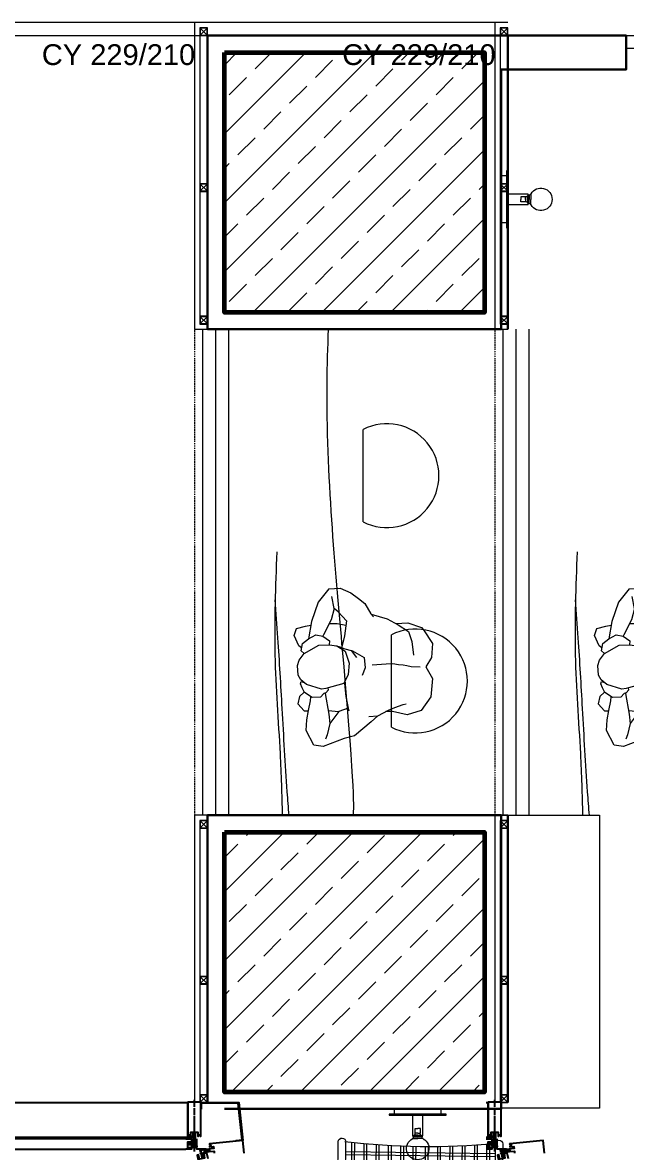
# Model space of a CAD drawing. Header units: millimetres. Extents: x 5429406 to 5440208, y -620941 to -619789.
# Drawn here: x 5429638 to 5429870.4, y -620309.6 to -619874.8 of the extents above; entities that cross this region are included whole.
import ezdxf

# ---------------------------------------------------------------- set-up
doc = ezdxf.new("R2010")
doc.units = ezdxf.units.MM
doc.header["$LTSCALE"] = 0.05
doc.linetypes.add('ACAD_ISO03W100', pattern=[30, 12, -18])
doc.linetypes.add('ACAD_ISO04W100', pattern=[30, 24, -3, 0, -3])
for name, color, linetype, lineweight in [('A-ALÇIPAN', 30, 'Continuous', 30), ('aksoy_bant', 1, 'Continuous', 5), ('ARK_METAL', 252, 'Continuous', 15), ('f_kolon tarama', 252, 'Continuous', 5), ('f_nitelikli cam', 4, 'Continuous', 9), ('KOLON', 165, 'Continuous', 60), ('TEFRIS', 251, 'Continuous', 9), ('tefriş', 45, 'Continuous', 18)]:
    doc.layers.add(name, color=color, linetype=linetype, lineweight=lineweight)
for name, color, linetype in [('aksoy_aks', 1, 'ACAD_ISO04W100'), ('aksoy_aksesuar', 31, 'Continuous'), ('aksoy_cam', 4, 'Continuous'), ('aksoy_profil', 40, 'Continuous'), ('aksoy_silikon', 1, 'Continuous'), ('N_Kes-Profil', 52, 'Continuous')]:
    doc.layers.add(name, color=color, linetype=linetype)
doc.layers.add('f_özel_üretim', color=7, linetype='Continuous', lineweight=9, true_color=0xd1c9a3)
doc.styles.get("Standard").update_dxf_attribs({"font": 'arial.ttf'})
pattern_1 = [(45, (5340930.356, -733761.15), (-13.2582521, 13.2582521), []), (45, (5340943.614, -733761.15), (-13.2582521, 13.2582521), [9.375, -4.6875])]

# ---------------------------------------------------------------- blocks, each defined once
blk = doc.blocks.new('A$C7E651983')
at = {"layer": 'aksoy_aksesuar'}
for p, q in [((-14.8, 4.3), (-14.8, 0.5)), ((-9.8, 4.6), (-14.5, 4.6)), ((-14.5, 0.2), (-1.9, 0.2)), ((-9.1, 4.1), (-9.4, 4.5)), ((-2.9, 4.1), (-9.1, 4.1)), ((-2.7, 11.3), (-2.7, 4.3)), ((-2.1, 11.5), (-2.5, 11.5)), ((-1.9, 10.9), (-1.9, 11.3)), ((9.3, 10.7), (-1.7, 10.7)), ((-1.7, 0), (-1.7, -4)), ((-0.2, -3.1), (-0.2, 0)), ((0, 0.2), (7.6, 0.2)), ((7.8, 0), (7.8, -3.1)), ((9.3, -4), (9.3, 0)), ((9.5, 11.3), (9.5, 10.9)), ((9.5, 0.2), (10.1, 0.2)), ((10.1, 11.5), (9.7, 11.5)), ((10.3, 0.4), (10.3, 11.3)), ((-1.4, -4.3), (-1.2, -4.3)), ((-1.2, -4.3), (0.3, -4.3)), ((0.6, -3.1), (-0.2, -3.1)), ((0.6, -4), (0.6, -3.1)), ((7.8, -3.1), (7, -3.1)), ((7, -3.1), (7, -4)), ((7.3, -4.3), (8.8, -4.3)), ((8.8, -4.3), (9, -4.3))]:
    blk.add_line(p, q, dxfattribs=at)
for centre, radius, start, end in [((-14.5, 4.3), 0.3, 90, 180), ((-14.5, 0.5), 0.3, 180, 270), ((-9.8, 4.1), 0.5, 45, 90), ((-2.9, 4.3), 0.2, 270, 0), ((-2.5, 11.3), 0.2, 90, 180), ((-2.1, 11.3), 0.2, 0, 90), ((-1.7, 10.9), 0.2, 180, 270), ((-1.9, 0), 0.2, 0, 90), ((0, 0), 0.2, 90, 180), ((7.6, 0), 0.2, 0, 90), ((9.3, 10.9), 0.2, 270, 0), ((9.5, 0), 0.2, 90, 180), ((9.7, 11.3), 0.2, 90, 180), ((10.1, 11.3), 0.2, 0, 90), ((10.1, 0.4), 0.2, 270, 0), ((-1.4, -4), 0.3, 180, 270), ((0.3, -4), 0.3, 270, 0), ((7.3, -4), 0.3, 180, 270), ((9, -4), 0.3, 270, 0)]:
    blk.add_arc(centre, radius, start, end, dxfattribs=at)
blk = doc.blocks.new('A$C1CF42471')
at = {"layer": 'aksoy_bant', "elevation": 0}
for points in [[(16.5, -9.3), (5, -12.9), (4.7, -11.9), (16.2, -8.4)], [(13.7, -17.5), (6.1, -19.8), (5.8, -18.9), (13.4, -16.6)]]:
    blk.add_lwpolyline(points, close=True, dxfattribs=at)
at = {"layer": 'aksoy_cam'}
blk.add_lwpolyline([(21.5, 6.6), (0, 0), (3.8, -12.2), (19.5, -7.3), (25.4, -26.4), (9.7, -31.3), (11.4, -37), (32.9, -30.4)], dxfattribs=at)
at = {"layer": 'N_Kes-Profil', "elevation": 0}
blk.add_lwpolyline([(15.8, -10.6), (4.4, -14.1), (4.1, -13.1), (16.5, -9.3), (18.8, -16.9), (6.4, -20.8), (6.1, -19.8), (17.6, -16.3)], close=True, dxfattribs=at)
at = {"layer": 'aksoy_cam', "extrusion": (0, 0, -1), "zscale": -0.9999999999999998, "rotation": 342.8183150884626}
blk.add_blockref('A$C7E651983', (0.1, -20.7), dxfattribs=at)
blk = doc.blocks.new('kutu')
for points in [[(10262.54, 16668.8), (10265.54, 16668.8), (10265.54, 16665.8), (10262.54, 16665.8)], [(10262.74, 16668.6), (10265.34, 16668.6), (10265.34, 16666), (10262.74, 16666)]]:
    blk.add_lwpolyline(points, close=True)
for points in [[(10262.74, 16668.6), (10265.34, 16666)], [(10262.74, 16666), (10265.34, 16668.6)]]:
    blk.add_lwpolyline(points)
blk = doc.blocks.new('insanplanoturan2')
for p, q in [((-4.35, 28), (-8.09, 30.21)), ((-3.59, 26.87), (-4.35, 28)), ((1.11, 27.39), (-1.54, 25.72)), ((3.27, 27.84), (1.11, 27.39)), ((7, 27.12), (3.27, 27.84)), ((8.63, 26), (7, 27.12)), ((15.05, 25.76), (17.91, 26.13)), ((17.91, 26.13), (20.4, 23.48)), ((-1.54, 25.72), (-5.35, 20.45)), ((10.14, 23.59), (8.63, 26)), ((10.17, 25.88), (9.26, 25.73)), ((9.26, 25.73), (9.56, 24.52)), ((11.39, 17.65), (10.14, 23.59)), ((11.6, 25.19), (10.17, 25.88)), ((13.37, 24.07), (11.6, 25.19)), ((13.24, 24.16), (15.05, 25.76)), ((14.98, 20.87), (13.37, 24.07)), ((20.07, 21.81), (16.27, 21.48)), ((23.66, 22.17), (20.07, 21.81)), ((20.4, 23.48), (20.2, 21.81)), ((27.76, 21.89), (23.66, 22.17)), ((33.11, 18.44), (27.76, 21.89)), ((-27.28, 18.74), (-27.93, 14.41)), ((-27.28, 18.74), (-27.28, 18.74)), ((-5.35, 20.45), (-5.85, 16.43)), ((10.99, 16.09), (11.39, 17.65)), ((12.97, 16.66), (14.48, 17.79)), ((14.48, 17.79), (14.98, 20.87)), ((16.27, 21.48), (14.74, 21.5)), ((14.98, 20.87), (14.98, 20.87)), ((33.27, 14.87), (33.11, 18.44)), ((-27.93, 14.41), (-26.55, 10.2)), ((-19.98, 15.91), (-24.48, 17.29)), ((-18.79, 14.34), (-19.98, 15.91)), ((-15.71, 10.73), (-18.79, 14.34)), ((-14.03, 17.26), (-14.37, 14.2)), ((-14.37, 14.2), (-14.05, 10.87)), ((-5.85, 16.43), (-5.83, 13.53)), ((-5.85, 14.49), (-5.54, 12.71)), ((-5.83, 13.53), (-4.08, 10.14)), ((8.41, 9.37), (10.99, 16.09)), ((11.39, 14.95), (10.64, 15.16)), ((11.39, 14.95), (12.59, 15.84)), ((12.59, 15.84), (12.97, 16.66)), ((12.94, 16.13), (20.72, 13.88)), ((19.31, 14.28), (19.29, 10.2)), ((19.29, 10.2), (24.16, 13.11)), ((20.72, 13.88), (24.16, 13.11)), ((24.16, 13.11), (28.65, 13.7)), ((28.65, 13.7), (30.45, 14.23)), ((29.4, 7.03), (33.27, 14.87)), ((-26.55, 10.2), (-24.71, 6.99)), ((-15.71, 10.73), (-9.91, 10.95)), ((-9.91, 10.95), (-5.08, 11.6)), ((-5.54, 12.71), (-4.92, 10.26)), ((-4.92, 10.26), (-4.51, 7.82)), ((-4.08, 10.14), (0.35, 8.04)), ((4.73, 8.08), (8.41, 9.37)), ((8.28, 9.05), (13.28, 8.1)), ((17.61, 6.77), (19.29, 10.2)), ((-24.71, 6.99), (-23.11, 4.46)), ((-23.11, 4.46), (-19.37, 1.75)), ((-4.51, 7.82), (-2.1, 5.49)), ((-4.51, 7.82), (-4.46, 7.27)), ((-4.46, 7.27), (-2.36, 2.53)), ((0.35, 8.04), (4.73, 8.08)), ((13.28, 8.1), (17.61, 6.77)), ((17.61, 6.77), (18.58, 6.35)), ((28.03, 3.22), (29.4, 7.03)), ((-19.37, 1.75), (-18.3, 0.57)), ((-19.26, 1.62), (-18.03, -4.75)), ((-2.36, 2.53), (1.56, 1.75)), ((1.56, 1.75), (4.62, 2.65)), ((22.01, -2.61), (28.03, 3.22)), ((0.13, -0.8), (-0.81, -6.09)), ((20, -1.56), (19.46, -4.88)), ((19.46, -4.88), (22.01, -2.61)), ((-18.03, -4.75), (-16.17, -9.13)), ((-16.62, -8.22), (-17.35, -12.82)), ((-0.81, -6.09), (-1.17, -8.58)), ((-1.17, -8.58), (-1.05, -10.85)), ((19.46, -4.88), (16.82, -8.79)), ((17.24, -10.34), (17.46, -7.85)), ((-17.35, -12.82), (-16.11, -18.21)), ((-16.17, -9.13), (-14.03, -13.42)), ((-1.05, -10.85), (-1.05, -12.66)), ((-1.05, -12.66), (-1.01, -14.11)), ((15.63, -11.06), (14.16, -14.24)), ((16.82, -8.79), (15.63, -11.06)), ((17.93, -16.07), (17.24, -10.34)), ((-14.03, -13.42), (-10.4, -15.06)), ((-10.4, -15.06), (-5.21, -16.27)), ((-1.01, -14.11), (-0.73, -15.8)), ((-0.73, -15.8), (-0.99, -19.23)), ((14.16, -14.24), (13.76, -15.31)), ((15.74, -21.26), (17.93, -16.07)), ((-16.11, -18.21), (-15.32, -19.11)), ((-15.32, -19.11), (-10.35, -22.99)), ((-5, -23.15), (-1.15, -21.36)), ((-1.15, -21.36), (3.07, -24.4)), ((10.13, -24.5), (15.74, -21.26)), ((-10.35, -22.99), (-5, -23.15)), ((3.07, -24.4), (10.13, -24.5))]:
    blk.add_line(p, q)
for points in [[(-8.09, 30.21), (-10.88, 29.66), (-12.15, 26.27), (-12.64, 24.24)], [(-1.54, 25.72), (-2.54, 26.97), (-5.37, 26.69), (-7.35, 24.57), (-9.19, 21.89), (-8.9, 19.21), (-7.35, 16.52), (-5.85, 16.43)], [(-27.28, 18.74), (-21.76, 22.31), (-14.13, 24.15), (-7.35, 24.57)], [(-19.98, 15.91), (-15.55, 16.66), (-9.47, 19.07), (-8.9, 19.21)]]:
    blk.add_lwpolyline(points)
blk = doc.blocks.new('xccxc')
at = {"rotation": 180}
blk.add_blockref('insanplanoturan2', (220488.91, -31825.14), dxfattribs=at)
blk = doc.blocks.new('*U31')
blk.add_lwpolyline([(149.66, -7.69), (19.66, -7.69), (19.66, -3.69), (149.66, -3.69)], close=True)
for points in [[(-50.34, -13.69), (-45.34, -13.69), (-45.34, -8.69), (-50.34, -8.69)], [(89.66, -13.69), (84.66, -13.69), (84.66, -8.69), (89.66, -8.69)]]:
    blk.add_lwpolyline(points)
blk = doc.blocks.new('saeffsfasfadsafsd')
at = {"layer": 'TEFRIS', "linetype": 'ByBlock'}
for p, q in [((5431984.33, -623484.37), (5431984.33, -623503.32)), ((5431985.42, -623484.48), (5431985.42, -623503.32)), ((5431989.05, -623484.78), (5431989.05, -623503.32)), ((5431990.14, -623484.87), (5431990.14, -623503.32)), ((5431993.78, -623485.11), (5431993.78, -623503.32)), ((5431994.87, -623485.18), (5431994.87, -623503.32)), ((5431998.51, -623485.36), (5431998.51, -623503.32)), ((5431999.6, -623485.41), (5431999.6, -623503.32)), ((5432003.23, -623485.54), (5432003.23, -623503.32)), ((5432004.32, -623485.56), (5432004.32, -623503.32)), ((5432007.96, -623485.63), (5432007.96, -623503.32)), ((5432009.05, -623485.64), (5432009.05, -623503.32)), ((5432012.68, -623485.64), (5432012.68, -623503.32)), ((5432013.77, -623485.64), (5432013.77, -623503.32)), ((5432017.41, -623485.58), (5432017.41, -623503.32)), ((5432018.5, -623485.55), (5432018.5, -623503.32)), ((5432022.14, -623485.44), (5432022.14, -623503.32)), ((5432023.23, -623485.39), (5432023.23, -623503.32)), ((5432026.86, -623485.21), (5432026.86, -623503.32)), ((5432027.95, -623485.15), (5432027.95, -623503.32)), ((5432031.59, -623484.91), (5432031.59, -623503.32)), ((5432032.68, -623484.83), (5432032.68, -623503.32)), ((5432036.32, -623484.53), (5432036.32, -623503.32)), ((5432037.41, -623484.44), (5432037.41, -623503.32)), ((5431982.15, -623488.05), (5432039.59, -623488.05)), ((5431982.15, -623489.14), (5432039.59, -623489.14)), ((5431982.15, -623492.77), (5432039.59, -623492.77)), ((5431982.15, -623493.86), (5432039.59, -623493.86)), ((5431982.15, -623497.5), (5432039.59, -623497.5)), ((5431982.15, -623498.59), (5432039.59, -623498.59)), ((5431982.15, -623502.22), (5432039.59, -623502.22)), ((5431982.15, -623503.32), (5432039.59, -623503.32)), ((5431982.15, -623521.09), (5432039.59, -623521.09)), ((5431984.33, -623521.09), (5431984.33, -623564.97)), ((5431985.42, -623521.09), (5431985.42, -623565.08)), ((5431989.05, -623521.09), (5431989.05, -623564.97)), ((5431990.14, -623521.09), (5431990.14, -623565.08)), ((5431993.78, -623521.09), (5431993.78, -623564.97)), ((5431994.87, -623521.09), (5431994.87, -623565.08)), ((5431998.51, -623521.09), (5431998.51, -623565.41)), ((5431999.6, -623521.09), (5431999.6, -623565.49)), ((5432003.23, -623521.09), (5432003.23, -623565.74)), ((5432004.32, -623521.09), (5432004.32, -623565.8)), ((5432007.96, -623521.09), (5432007.96, -623565.97)), ((5432009.05, -623521.09), (5432009.05, -623566.01)), ((5432012.68, -623521.09), (5432012.68, -623566.09)), ((5432013.78, -623521.09), (5432013.78, -623566.1)), ((5432017.41, -623521.09), (5432017.41, -623566.1)), ((5432018.5, -623521.09), (5432018.5, -623566.09)), ((5432022.14, -623521.09), (5432022.14, -623566.01)), ((5432023.23, -623521.09), (5432023.23, -623565.97)), ((5432026.86, -623521.09), (5432026.86, -623565.8)), ((5432027.95, -623521.09), (5432027.95, -623565.74)), ((5432031.59, -623521.09), (5432031.59, -623565.49)), ((5432032.68, -623521.09), (5432032.68, -623565.41)), ((5432036.32, -623521.09), (5432036.32, -623565.08)), ((5432037.41, -623521.09), (5432037.41, -623564.97)), ((5431982.15, -623522.18), (5432039.59, -623522.18)), ((5431982.15, -623525.82), (5432039.59, -623525.82)), ((5431982.15, -623526.91), (5432039.59, -623526.91)), ((5431982.15, -623530.54), (5432039.59, -623530.54)), ((5431982.15, -623531.63), (5432039.59, -623531.63)), ((5431982.15, -623535.27), (5432039.59, -623535.27)), ((5431982.15, -623536.36), (5432039.59, -623536.36)), ((5431982.15, -623540), (5432039.59, -623540)), ((5431982.15, -623541.09), (5432039.59, -623541.09)), ((5431982.15, -623544.72), (5432039.59, -623544.72)), ((5431982.15, -623545.81), (5432039.59, -623545.81)), ((5431982.15, -623549.45), (5432039.59, -623549.45)), ((5431982.15, -623550.54), (5432039.59, -623550.54)), ((5431982.15, -623554.17), (5432039.59, -623554.17)), ((5431982.15, -623555.27), (5432039.59, -623555.27)), ((5431982.15, -623558.9), (5432039.59, -623558.9)), ((5431982.15, -623559.99), (5432039.59, -623559.99)), ((5431982.15, -623563.63), (5432039.59, -623563.63))]:
    blk.add_line(p, q, dxfattribs=at)
for centre in [(5432011.19, -623201.49), (5432011.19, -623281.99)]:
    blk.add_arc(centre, 284.16, 264.1333, 275.8044, dxfattribs=at)
at = {"layer": 'tefriş'}
for p, q in [((5431979.24, -623484.16), (5431979.24, -623564.65)), ((5431982.15, -623484.16), (5431982.15, -623564.73)), ((5432039.59, -623564.73), (5432039.59, -623484.16)), ((5432042.5, -623564.65), (5432042.5, -623484.16)), ((5431980.69, -623566.11), (5431980.69, -623566.11)), ((5432041.04, -623566.11), (5432041.04, -623566.11))]:
    blk.add_line(p, q, dxfattribs=at)
for centre, start, end in [((5431980.69, -623484.16), 0, 180), ((5432041.04, -623484.16), 0, 180), ((5431980.69, -623564.65), 180, 0), ((5432041.04, -623564.65), 180, 0)]:
    blk.add_arc(centre, 1.45, start, end, dxfattribs=at)
blk = doc.blocks.new('ddafadsasdf')
at = {"layer": 'ARK_METAL'}
for p, q in [((5428492.97, -624507.51), (5428492.97, -624509.62)), ((5428493.61, -624507.89), (5428493.61, -624509.62)), ((5428494.33, -624509.62), (5428494.33, -624508.31)), ((5428492.97, -624511.74), (5428492.97, -624509.62)), ((5428493.61, -624511.36), (5428493.61, -624509.62)), ((5428494.33, -624509.62), (5428494.33, -624510.94))]:
    blk.add_line(p, q, dxfattribs=at)
for points in [[(5428495.1, -624509.62), (5428495.1, -624508.61), (5428496.85, -624508.61), (5428496.85, -624509.62)], [(5428495.1, -624509.62), (5428495.1, -624510.64), (5428496.85, -624510.64), (5428496.85, -624509.62)]]:
    blk.add_lwpolyline(points, dxfattribs=at)
for centre, radius, start, end in [((5428489.18, -624509.62), 4.33, 29.1775, 180), ((5428493.18, -624509.47), 1.64, 45.4176, 74.7941), ((5428489.18, -624509.62), 4.33, 180, 330.8225), ((5428493.18, -624509.78), 1.64, 285.2059, 314.5824)]:
    blk.add_arc(centre, radius, start, end, dxfattribs=at)
for points, knots in [([(5428492.97, -624507.56, 115.6), (5428493, -624507.61, 115.6), (5428493.08, -624507.71, 115.6), (5428493.25, -624507.83, 115.6), (5428493.43, -624507.93, 115.6), (5428493.56, -624508, 115.6), (5428493.61, -624508.03, 115.6)], [0.0089606, 0.0089606, 0.0089606, 0.0089606, 0.1003629, 0.1954557, 0.3128324, 0.4011128, 0.4011128, 0.4011128, 0.4011128]), ([(5428494.33, -624508.39), (5428494.38, -624508.44), (5428494.49, -624508.53), (5428494.7, -624508.67), (5428494.92, -624508.69), (5428495.06, -624508.69), (5428495.1, -624508.69)], [0.0416286, 0.0416286, 0.0416286, 0.0416286, 0.1364849, 0.2565283, 0.3956609, 0.4554102, 0.4554102, 0.4554102, 0.4554102]), ([(5428492.97, -624511.69, 115.6), (5428493, -624511.64, 115.6), (5428493.08, -624511.54, 115.6), (5428493.25, -624511.41, 115.6), (5428493.43, -624511.31, 115.6), (5428493.56, -624511.25, 115.6), (5428493.61, -624511.22, 115.6)], [0.0089606, 0.0089606, 0.0089606, 0.0089606, 0.1003629, 0.1954557, 0.3128324, 0.4011128, 0.4011128, 0.4011128, 0.4011128]), ([(5428494.33, -624510.86), (5428494.38, -624510.81), (5428494.49, -624510.72), (5428494.7, -624510.58), (5428494.92, -624510.56), (5428495.06, -624510.56), (5428495.1, -624510.56)], [0.0416286, 0.0416286, 0.0416286, 0.0416286, 0.1364849, 0.2565283, 0.3956609, 0.4554102, 0.4554102, 0.4554102, 0.4554102])]:
    blk.add_open_spline(points, degree=3, knots=knots, dxfattribs=at)
at = {"layer": 'tefriş', "color": 2, "linetype": 'Continuous'}
for p, q in [((5428502.41, -624500.62), (5428504.16, -624500.62)), ((5428504.41, -624500.87), (5428504.41, -624518.37)), ((5428494.01, -624507.62), (5428502.01, -624507.62)), ((5428494.01, -624511.62), (5428494.01, -624507.62)), ((5428494.01, -624507.62), (5428502.01, -624507.62)), ((5428502.01, -624511.62), (5428494.01, -624511.62)), ((5428502.41, -624518.62), (5428504.16, -624518.62))]:
    blk.add_line(p, q, dxfattribs=at)
blk.add_lwpolyline([(5428502.41, -624498.62), (5428502.41, -624520.62), (5428502.01, -624520.62), (5428502.01, -624498.62)], close=True, dxfattribs=at)
for centre, start, end in [((5428504.16, -624500.87), 0, 90), ((5428504.16, -624518.37), 270, 0)]:
    blk.add_arc(centre, 0.25, start, end, dxfattribs=at)

msp = doc.modelspace()

# ---------------------------------------------------------------- hatches: boundary and pattern name
at = {"layer": 'f_kolon tarama', "transparency": 33554541}
h = msp.add_hatch(dxfattribs=at)
h.set_pattern_fill('ANSI33', color=256, scale=75, style=0)
h.set_pattern_definition(pattern_1)
h.paths.add_polyline_path([(5429715.71, -619886.36), (5429815.71, -619886.36), (5429815.71, -619986.36), (5429715.71, -619986.36)])
h = msp.add_hatch(dxfattribs=at)
h.set_pattern_fill('ANSI33', color=256, scale=75, style=0)
h.set_pattern_definition(pattern_1)
h.paths.add_polyline_path([(5429715.71, -620186.36), (5429815.71, -620186.36), (5429815.71, -620286.36), (5429715.71, -620286.36)])

# ---------------------------------------------------------------- linework, layer by layer
at = {"color": 8, "transparency": 33554541, "elevation": -245.25}
for points in [[(5429700.83, -620290.41), (5429701.53, -620290.41), (5429701.53, -620303.31), (5429702.98, -620303.31), (5429702.98, -620303.91), (5429700.83, -620303.91)], [(5429816.4, -620290.41), (5429817.1, -620290.41), (5429817.1, -620303.31), (5429818.55, -620303.31), (5429818.55, -620303.91), (5429816.4, -620303.91)]]:
    msp.add_lwpolyline(points, dxfattribs=at)
at = {"layer": 'A-ALÇIPAN', "transparency": 33554541, "elevation": -245.25}
for points in [[(5429709.21, -619879.86), (5429870.31, -619879.86), (5429870.31, -619892.86), (5429822.21, -619892.86), (5429822.21, -619992.86), (5429709.21, -619992.86)], [(5429709.21, -619879.86), (5429709.21, -619992.86)], [(5429824.77, -619879.86), (5429824.77, -619992.86)], [(5429709.21, -620179.86), (5429822.21, -620179.86), (5429822.21, -620292.86), (5429715.77, -620292.86)], [(5429709.21, -620179.86), (5429709.21, -620290.41)], [(5429824.77, -620179.86), (5429824.77, -620290.41)]]:
    msp.add_lwpolyline(points, dxfattribs=at)
at = {"layer": 'aksoy_aks', "transparency": 33554541}
for p, q in [((5429704.08, -620289.31, -245.25), (5429704.08, -620309.29, -245.25)), ((5429819.65, -620289.31, -245.25), (5429819.65, -620309.29, -245.25))]:
    msp.add_line(p, q, dxfattribs=at)
at = {"layer": 'aksoy_bant', "transparency": 33554541, "elevation": -245.25}
for points in [[(5429701.78, -620305.79), (5429702.98, -620305.79), (5429702.98, -620305.69), (5429701.78, -620305.69)], [(5429817.35, -620305.79), (5429818.55, -620305.79), (5429818.55, -620305.69), (5429817.35, -620305.69)]]:
    msp.add_lwpolyline(points, close=True, dxfattribs=at)
at = {"layer": 'aksoy_cam', "transparency": 33554541}
for p, q in [((5429700.83, -620304.41, -245.25), (5429477.48, -620304.41, -245.25)), ((5429478.18, -620308.29, -245.25), (5429700.83, -620308.29, -245.25))]:
    msp.add_line(p, q, dxfattribs=at)
at = {"layer": 'aksoy_cam', "transparency": 33554541, "elevation": -245.25}
for points in [[(5429700.83, -620304.41), (5429703.08, -620304.41), (5429703.08, -620305.69), (5429701.43, -620305.69), (5429701.43, -620307.69), (5429703.08, -620307.69), (5429703.08, -620308.29), (5429700.83, -620308.29)], [(5429816.4, -620304.41), (5429818.65, -620304.41), (5429818.65, -620305.69), (5429817, -620305.69), (5429817, -620307.69), (5429818.65, -620307.69), (5429818.65, -620308.29), (5429816.4, -620308.29)]]:
    msp.add_lwpolyline(points, dxfattribs=at)
at = {"layer": 'aksoy_profil', "transparency": 33554541, "elevation": -245.25}
for points in [[(5429481.73, -620290.41), (5429701.53, -620290.41), (5429701.53, -620303.31), (5429702.98, -620303.31), (5429702.98, -620303.91), (5429585.14, -620303.91), (5429481.68, -620303.91), (5429481.68, -620303.91), (5429481.73, -620290.41)], [(5429708.73, -620308.29), (5429705.08, -620308.29), (5429705.08, -620304.41)], [(5429824.29, -620308.29), (5429820.65, -620308.29), (5429820.65, -620304.41)]]:
    msp.add_lwpolyline(points, dxfattribs=at)
at = {"layer": 'aksoy_profil', "color": 8, "transparency": 33554541, "elevation": -245.25}
msp.add_lwpolyline([(5429706.78, -620292.91), (5429706.58, -620292.91), (5429706.58, -620290.41), (5429721.21, -620290.41), (5429722.73, -620304.96), (5429720.23, -620305.22), (5429720.21, -620305.02), (5429722.5, -620304.78), (5429721.03, -620290.61), (5429706.78, -620290.61), (5429706.78, -620292.91)], dxfattribs=at)
at = {"layer": 'aksoy_silikon', "transparency": 33554541}
for p, q in [((5429703.56, -620306.81, -245.25), (5429704.6, -620306.81, -245.25)), ((5429819.13, -620306.81, -245.25), (5429820.17, -620306.81, -245.25))]:
    msp.add_line(p, q, dxfattribs=at)
for centre in [(5429704.08, -620307.25, -245.25), (5429819.65, -620307.25, -245.25)]:
    msp.add_ellipse(centre, major_axis=(-1.04, 0), ratio=0.420522, dxfattribs=at)
at = {"layer": 'f_nitelikli cam', "transparency": 33554541, "elevation": -245.25}
for points in [[(5429704.21, -619874.85), (5429470.71, -619874.85), (5429470.71, -619879.85), (5429704.21, -619879.85)], [(5429819.77, -619874.85), (5429586.27, -619874.85), (5429586.27, -619879.85), (5429819.77, -619879.85)], [(5429707.21, -619992.86), (5429707.21, -620179.86)], [(5429712.21, -619992.86), (5429712.21, -620179.86)], [(5429822.77, -619992.86), (5429822.77, -620179.86)], [(5429827.77, -619992.86), (5429827.77, -620179.86)]]:
    msp.add_lwpolyline(points, dxfattribs=at)
at = {"layer": 'f_özel_üretim', "transparency": 33554541, "elevation": -245.25}
for points in [[(5429709.21, -619874.85), (5429704.21, -619874.85), (5429704.21, -619992.86), (5429709.21, -619992.86)], [(5429709.21, -619876.85), (5429706.21, -619876.85), (5429706.21, -619990.86), (5429709.21, -619990.86)], [(5429824.77, -619874.85), (5429819.77, -619874.85), (5429819.77, -619992.86), (5429824.77, -619992.86)], [(5429824.77, -619876.85), (5429821.77, -619876.85), (5429821.77, -619990.86), (5429824.77, -619990.86)], [(5429709.21, -620179.86), (5429704.21, -620179.86), (5429704.21, -620290.41)], [(5429709.21, -620181.86), (5429706.21, -620181.86), (5429706.21, -620290.41)], [(5429824.77, -620179.86), (5429819.77, -620179.86), (5429819.77, -620290.41)], [(5429824.77, -620181.86), (5429821.77, -620181.86), (5429821.77, -620290.41)]]:
    msp.add_lwpolyline(points, dxfattribs=at)
at = {"layer": 'f_özel_üretim', "linetype": 'ACAD_ISO03W100', "ltscale": 0.2, "transparency": 33554541, "elevation": -245.25}
for points in [[(5429704.21, -619992.86), (5429704.21, -620179.86)], [(5429712.21, -619992.86), (5429712.21, -620179.86)], [(5429819.77, -619992.86), (5429819.77, -620179.86)], [(5429827.77, -619992.86), (5429827.77, -620179.86)]]:
    msp.add_lwpolyline(points, dxfattribs=at)
at = {"layer": 'KOLON', "transparency": 33554541, "elevation": -245.25}
for points in [[(5429715.71, -619886.36), (5429815.71, -619886.36), (5429815.71, -619986.36), (5429715.71, -619986.36)], [(5429715.71, -620186.36), (5429815.71, -620186.36), (5429815.71, -620286.36), (5429715.71, -620286.36)]]:
    msp.add_lwpolyline(points, close=True, dxfattribs=at)
at = {"layer": 'N_Kes-Profil', "transparency": 33554541, "elevation": -245.25}
for points in [[(5429703.64, -620304.81, -0.267949), (5429703.62, -620304.84), (5429703.54, -620304.89, 0.267949), (5429703.53, -620304.91), (5429703.53, -620305.28, 0.414214), (5429703.56, -620305.31), (5429703.68, -620305.31, 0.198912), (5429703.7, -620305.31), (5429703.75, -620305.25, 0.249568), (5429703.76, -620305.22, 0.414214), (5429703.73, -620305.19), (5429703.68, -620305.19, -0.414214), (5429703.65, -620305.16), (5429703.65, -620305.06), (5429703.87, -620304.93, 0.267949), (5429703.89, -620304.9), (5429703.89, -620304.81), (5429703.86, -620304.78), (5429703.89, -620304.75), (5429703.89, -620304.65), (5429703.86, -620304.62), (5429703.89, -620304.59), (5429703.89, -620304.49), (5429703.86, -620304.46), (5429703.89, -620304.43), (5429703.89, -620304.33), (5429703.86, -620304.3), (5429703.89, -620304.27), (5429703.89, -620304.18), (5429703.86, -620304.15), (5429703.89, -620304.12), (5429703.89, -620304.02), (5429703.86, -620303.99), (5429703.89, -620303.96), (5429703.89, -620303.86), (5429703.86, -620303.83), (5429703.89, -620303.8), (5429703.89, -620303.71, -1.018263), (5429704.27, -620303.72), (5429704.3, -620303.75), (5429704.27, -620303.78), (5429704.27, -620303.88), (5429704.3, -620303.91), (5429704.27, -620303.94), (5429704.27, -620304.04), (5429704.3, -620304.07), (5429704.27, -620304.1), (5429704.27, -620304.2), (5429704.3, -620304.23), (5429704.27, -620304.26), (5429704.27, -620304.35), (5429704.3, -620304.38), (5429704.27, -620304.41), (5429704.27, -620304.51), (5429704.3, -620304.54), (5429704.27, -620304.57), (5429704.27, -620304.67), (5429704.3, -620304.7), (5429704.27, -620304.73), (5429704.27, -620304.83), (5429704.3, -620304.86), (5429704.27, -620304.89), (5429704.27, -620304.92), (5429704.51, -620305.06), (5429704.51, -620305.16, -0.414214), (5429704.48, -620305.19), (5429704.43, -620305.19, 0.414214), (5429704.4, -620305.22, 0.26896), (5429704.41, -620305.25), (5429704.46, -620305.31, 0.198912), (5429704.48, -620305.31), (5429704.6, -620305.31, 0.414214), (5429704.63, -620305.28), (5429704.63, -620304.91, 0.267949), (5429704.61, -620304.89), (5429704.53, -620304.84, -0.267949), (5429704.52, -620304.81), (5429704.52, -620303.69, -0.414214), (5429704.54, -620303.67), (5429704.56, -620303.67, 0.414214), (5429704.58, -620303.65), (5429704.58, -620301.84, -0.414214), (5429704.61, -620301.81), (5429705.4, -620301.81, -0.414214), (5429705.43, -620301.84), (5429705.43, -620303.28, 0.414214), (5429705.46, -620303.31), (5429705.65, -620303.31, 0.198912), (5429705.67, -620303.31), (5429705.72, -620303.25, 0.198912), (5429705.73, -620303.23, 0.501408), (5429705.7, -620303.19), (5429705.61, -620303.19, -0.414214), (5429705.58, -620303.16), (5429705.58, -620302.84, -0.414214), (5429705.61, -620302.81), (5429706.4, -620302.81, -0.414214), (5429706.43, -620302.84), (5429706.43, -620303.16, -0.414214), (5429706.4, -620303.19), (5429706.31, -620303.19, 0.414214), (5429706.28, -620303.22, 0.26896), (5429706.29, -620303.25), (5429706.34, -620303.31, 0.198912), (5429706.36, -620303.31), (5429706.55, -620303.31, 0.414214), (5429706.58, -620303.28), (5429706.58, -620290.41, 0.414214), (5429706.48, -620290.31), (5429701.68, -620290.31, 0.414214), (5429701.58, -620290.41), (5429701.58, -620303.28, 0.407095), (5429701.61, -620303.31), (5429701.8, -620303.31, 0.198912), (5429701.82, -620303.31), (5429701.87, -620303.25, 0.198912), (5429701.88, -620303.23, 0.501408), (5429701.85, -620303.19), (5429701.76, -620303.19, -0.414214), (5429701.73, -620303.16), (5429701.73, -620302.84, -0.414214), (5429701.76, -620302.81), (5429702.55, -620302.81, -0.414214), (5429702.58, -620302.84), (5429702.58, -620303.16, -0.414214), (5429702.55, -620303.19), (5429702.46, -620303.19, 0.414214), (5429702.43, -620303.22, 0.26896), (5429702.44, -620303.25), (5429702.49, -620303.31, 0.198912), (5429702.51, -620303.31), (5429702.7, -620303.31, 0.414214), (5429702.73, -620303.28), (5429702.73, -620301.84, -0.414214), (5429702.76, -620301.81), (5429703.55, -620301.81, -0.414214), (5429703.58, -620301.84), (5429703.58, -620303.65, 0.702574), (5429703.61, -620303.67, -0.557595), (5429703.64, -620303.69)], [(5429819.21, -620304.81, -0.267949), (5429819.19, -620304.84), (5429819.11, -620304.89, 0.267949), (5429819.1, -620304.91), (5429819.1, -620305.28, 0.414214), (5429819.13, -620305.31), (5429819.24, -620305.31, 0.198912), (5429819.26, -620305.31), (5429819.32, -620305.25, 0.249568), (5429819.33, -620305.22, 0.414214), (5429819.3, -620305.19), (5429819.25, -620305.19, -0.414214), (5429819.22, -620305.16), (5429819.22, -620305.06), (5429819.44, -620304.93, 0.267949), (5429819.46, -620304.9), (5429819.46, -620304.81), (5429819.43, -620304.78), (5429819.46, -620304.75), (5429819.46, -620304.65), (5429819.43, -620304.62), (5429819.46, -620304.59), (5429819.46, -620304.49), (5429819.43, -620304.46), (5429819.46, -620304.43), (5429819.46, -620304.33), (5429819.43, -620304.3), (5429819.46, -620304.27), (5429819.46, -620304.18), (5429819.43, -620304.15), (5429819.46, -620304.12), (5429819.46, -620304.02), (5429819.43, -620303.99), (5429819.46, -620303.96), (5429819.46, -620303.86), (5429819.43, -620303.83), (5429819.46, -620303.8), (5429819.46, -620303.71, -1.018263), (5429819.84, -620303.72), (5429819.87, -620303.75), (5429819.84, -620303.78), (5429819.84, -620303.88), (5429819.87, -620303.91), (5429819.84, -620303.94), (5429819.84, -620304.04), (5429819.87, -620304.07), (5429819.84, -620304.1), (5429819.84, -620304.2), (5429819.87, -620304.23), (5429819.84, -620304.26), (5429819.84, -620304.35), (5429819.87, -620304.38), (5429819.84, -620304.41), (5429819.84, -620304.51), (5429819.87, -620304.54), (5429819.84, -620304.57), (5429819.84, -620304.67), (5429819.87, -620304.7), (5429819.84, -620304.73), (5429819.84, -620304.83), (5429819.87, -620304.86), (5429819.84, -620304.89), (5429819.84, -620304.92), (5429820.08, -620305.06), (5429820.08, -620305.16, -0.414214), (5429820.05, -620305.19), (5429820, -620305.19, 0.414214), (5429819.97, -620305.22, 0.26896), (5429819.97, -620305.25), (5429820.03, -620305.31, 0.198912), (5429820.05, -620305.31), (5429820.17, -620305.31, 0.414214), (5429820.2, -620305.28), (5429820.2, -620304.91, 0.267949), (5429820.18, -620304.89), (5429820.1, -620304.84, -0.267949), (5429820.09, -620304.81), (5429820.09, -620303.69, -0.414214), (5429820.11, -620303.67), (5429820.13, -620303.67, 0.414214), (5429820.15, -620303.65), (5429820.15, -620301.84, -0.414214), (5429820.18, -620301.81), (5429820.97, -620301.81, -0.414214), (5429821, -620301.84), (5429821, -620303.28, 0.414214), (5429821.03, -620303.31), (5429821.21, -620303.31, 0.198912), (5429821.23, -620303.31), (5429821.29, -620303.25, 0.198912), (5429821.3, -620303.23, 0.501408), (5429821.27, -620303.19), (5429821.18, -620303.19, -0.414214), (5429821.15, -620303.16), (5429821.15, -620302.84, -0.414214), (5429821.18, -620302.81), (5429821.97, -620302.81, -0.414214), (5429822, -620302.84), (5429822, -620303.16, -0.414214), (5429821.97, -620303.19), (5429821.88, -620303.19, 0.414214), (5429821.85, -620303.22, 0.26896), (5429821.85, -620303.25), (5429821.91, -620303.31, 0.198912), (5429821.93, -620303.31), (5429822.12, -620303.31, 0.414214), (5429822.15, -620303.28), (5429822.15, -620290.41, 0.414214), (5429822.05, -620290.31), (5429817.25, -620290.31, 0.414214), (5429817.15, -620290.41), (5429817.15, -620303.28, 0.407095), (5429817.18, -620303.31), (5429817.36, -620303.31, 0.198912), (5429817.38, -620303.31), (5429817.44, -620303.25, 0.198912), (5429817.45, -620303.23, 0.501408), (5429817.42, -620303.19), (5429817.33, -620303.19, -0.414214), (5429817.3, -620303.16), (5429817.3, -620302.84, -0.414214), (5429817.33, -620302.81), (5429818.12, -620302.81, -0.414214), (5429818.15, -620302.84), (5429818.15, -620303.16, -0.414214), (5429818.12, -620303.19), (5429818.03, -620303.19, 0.414214), (5429818, -620303.22, 0.26896), (5429818, -620303.25), (5429818.06, -620303.31, 0.198912), (5429818.08, -620303.31), (5429818.27, -620303.31, 0.414214), (5429818.3, -620303.28), (5429818.3, -620301.84, -0.414214), (5429818.33, -620301.81), (5429819.12, -620301.81, -0.414214), (5429819.15, -620301.84), (5429819.15, -620303.65, 0.702574), (5429819.18, -620303.67, -0.557595), (5429819.21, -620303.69)]]:
    msp.add_lwpolyline(points, format="xyb", close=True, dxfattribs=at)
for points in [[(5429701.88, -620305.89), (5429703.08, -620305.89), (5429703.08, -620305.79), (5429701.78, -620305.79), (5429701.78, -620306.59), (5429703.08, -620306.59), (5429703.08, -620306.49), (5429701.88, -620306.49)], [(5429817.45, -620305.89), (5429818.65, -620305.89), (5429818.65, -620305.79), (5429817.35, -620305.79), (5429817.35, -620306.59), (5429818.65, -620306.59), (5429818.65, -620306.49), (5429817.45, -620306.49)]]:
    msp.add_lwpolyline(points, close=True, dxfattribs=at)
for points in [[(5429723.32, -620309.82), (5429722.83, -620305.05, 0.414214), (5429722.72, -620304.96), (5429709.91, -620306.28, 0.407095), (5429709.89, -620306.31), (5429709.91, -620306.5, 0.198912), (5429709.92, -620306.52), (5429709.98, -620306.57, 0.198912), (5429710, -620306.57, 0.501408), (5429710.03, -620306.54), (5429710.02, -620306.45, -0.414214), (5429710.05, -620306.42), (5429710.37, -620306.39, -0.414214), (5429710.4, -620306.41), (5429710.48, -620307.2, -0.414214), (5429710.46, -620307.23), (5429710.14, -620307.26, -0.414214), (5429710.1, -620307.24), (5429710.1, -620307.15, 0.414214), (5429710.06, -620307.12, 0.26896), (5429710.03, -620307.13), (5429709.99, -620307.19, 0.198912), (5429709.98, -620307.21), (5429710, -620307.4, 0.414214), (5429710.03, -620307.43), (5429711.47, -620307.28, -0.414214), (5429711.5, -620307.3), (5429711.58, -620308.09, -0.414214), (5429711.55, -620308.12), (5429709.76, -620308.31, 0.702574), (5429709.74, -620308.34, -0.557595), (5429709.72, -620308.37), (5429708.6, -620308.49, -0.267949), (5429708.58, -620308.48), (5429708.52, -620308.4, 0.267949), (5429708.5, -620308.39), (5429708.13, -620308.43, 0.414214), (5429708.1, -620308.46), (5429708.11, -620308.58, 0.198912), (5429708.12, -620308.6), (5429708.18, -620308.64, 0.249568), (5429708.21, -620308.65, 0.414214), (5429708.24, -620308.62), (5429708.23, -620308.57, -0.414214), (5429708.26, -620308.53), (5429708.36, -620308.52), (5429708.52, -620308.73, 0.267949), (5429708.54, -620308.75), (5429708.63, -620308.74), (5429708.66, -620308.7), (5429708.69, -620308.73), (5429708.79, -620308.72), (5429708.82, -620308.69), (5429708.85, -620308.71), (5429708.95, -620308.7), (5429708.98, -620308.67), (5429709.01, -620308.7), (5429709.11, -620308.69), (5429709.13, -620308.65), (5429709.17, -620308.68), (5429709.27, -620308.67), (5429709.29, -620308.64), (5429709.32, -620308.66), (5429709.42, -620308.65), (5429709.45, -620308.62), (5429709.48, -620308.65), (5429709.58, -620308.64), (5429709.61, -620308.61), (5429709.64, -620308.63), (5429709.73, -620308.62, -1.018263), (5429709.76, -620309), (5429709.73, -620309.03), (5429709.7, -620309.01), (5429709.6, -620309.02), (5429709.57, -620309.05), (5429709.54, -620309.02), (5429709.44, -620309.03), (5429709.42, -620309.07), (5429709.38, -620309.04), (5429709.28, -620309.05), (5429709.26, -620309.08), (5429709.23, -620309.06), (5429709.13, -620309.07), (5429709.1, -620309.1), (5429709.07, -620309.07), (5429708.97, -620309.08), (5429708.94, -620309.12), (5429708.91, -620309.09), (5429708.81, -620309.1), (5429708.78, -620309.13), (5429708.75, -620309.11), (5429708.65, -620309.12), (5429708.63, -620309.15), (5429708.59, -620309.12), (5429708.57, -620309.13), (5429708.45, -620309.38), (5429708.35, -620309.39, -0.414214), (5429708.31, -620309.36), (5429708.31, -620309.31, 0.414214), (5429708.28, -620309.29, 0.26896), (5429708.25, -620309.3), (5429708.2, -620309.36, 0.198912), (5429708.19, -620309.38), (5429708.21, -620309.49, 0.414214), (5429708.24, -620309.52), (5429708.61, -620309.48, 0.267949), (5429708.63, -620309.47), (5429708.67, -620309.38, -0.267949), (5429708.69, -620309.36), (5429709.81, -620309.25, -0.414214), (5429709.84, -620309.27), (5429709.84, -620309.29, 0.414214), (5429709.86, -620309.3), (5429711.66, -620309.12, -0.414214), (5429711.69, -620309.14), (5429711.77, -620309.93, -0.414214)], [(5429838.89, -620309.82), (5429838.39, -620305.05, 0.414214), (5429838.28, -620304.96), (5429825.48, -620306.28, 0.407095), (5429825.45, -620306.31), (5429825.47, -620306.5, 0.198912), (5429825.48, -620306.52), (5429825.54, -620306.57, 0.198912), (5429825.56, -620306.57, 0.501408), (5429825.6, -620306.54), (5429825.59, -620306.45, -0.414214), (5429825.62, -620306.42), (5429825.93, -620306.39, -0.414214), (5429825.97, -620306.41), (5429826.05, -620307.2, -0.414214), (5429826.02, -620307.23), (5429825.7, -620307.26, -0.414214), (5429825.67, -620307.24), (5429825.66, -620307.15, 0.414214), (5429825.63, -620307.12, 0.26896), (5429825.6, -620307.13), (5429825.55, -620307.19, 0.198912), (5429825.55, -620307.21), (5429825.57, -620307.4, 0.414214), (5429825.6, -620307.43), (5429827.03, -620307.28, -0.414214), (5429827.06, -620307.3), (5429827.15, -620308.09, -0.414214), (5429827.12, -620308.12), (5429825.32, -620308.31, 0.702574), (5429825.3, -620308.34, -0.557595), (5429825.29, -620308.37), (5429824.17, -620308.49, -0.267949), (5429824.14, -620308.48), (5429824.09, -620308.4, 0.267949), (5429824.06, -620308.39), (5429823.69, -620308.43, 0.414214), (5429823.67, -620308.46), (5429823.68, -620308.58, 0.198912), (5429823.69, -620308.6), (5429823.75, -620308.64, 0.249568), (5429823.78, -620308.65, 0.414214), (5429823.8, -620308.62), (5429823.8, -620308.57, -0.414214), (5429823.82, -620308.53), (5429823.93, -620308.52), (5429824.08, -620308.73, 0.267949), (5429824.11, -620308.75), (5429824.2, -620308.74), (5429824.23, -620308.7), (5429824.26, -620308.73), (5429824.36, -620308.72), (5429824.38, -620308.69), (5429824.42, -620308.71), (5429824.51, -620308.7), (5429824.54, -620308.67), (5429824.57, -620308.7), (5429824.67, -620308.69), (5429824.7, -620308.65), (5429824.73, -620308.68), (5429824.83, -620308.67), (5429824.86, -620308.64), (5429824.89, -620308.66), (5429824.99, -620308.65), (5429825.02, -620308.62), (5429825.05, -620308.65), (5429825.15, -620308.64), (5429825.17, -620308.61), (5429825.21, -620308.63), (5429825.29, -620308.62, -1.018263), (5429825.33, -620309), (5429825.3, -620309.03), (5429825.27, -620309.01), (5429825.17, -620309.02), (5429825.14, -620309.05), (5429825.11, -620309.02), (5429825.01, -620309.03), (5429824.98, -620309.07), (5429824.95, -620309.04), (5429824.85, -620309.05), (5429824.82, -620309.08), (5429824.79, -620309.06), (5429824.69, -620309.07), (5429824.67, -620309.1), (5429824.63, -620309.07), (5429824.53, -620309.08), (5429824.51, -620309.12), (5429824.47, -620309.09), (5429824.38, -620309.1), (5429824.35, -620309.13), (5429824.32, -620309.11), (5429824.22, -620309.12), (5429824.19, -620309.15), (5429824.16, -620309.12), (5429824.13, -620309.13), (5429824.02, -620309.38), (5429823.91, -620309.39, -0.414214), (5429823.88, -620309.36), (5429823.87, -620309.31, 0.414214), (5429823.84, -620309.29, 0.26896), (5429823.81, -620309.3), (5429823.77, -620309.36, 0.198912), (5429823.76, -620309.38), (5429823.77, -620309.49, 0.414214), (5429823.81, -620309.52), (5429824.17, -620309.48, 0.267949), (5429824.2, -620309.47), (5429824.24, -620309.38, -0.267949), (5429824.26, -620309.36), (5429825.38, -620309.25, -0.414214), (5429825.4, -620309.27), (5429825.4, -620309.29, 0.414214), (5429825.43, -620309.3), (5429827.22, -620309.12, -0.414214), (5429827.25, -620309.14), (5429827.34, -620309.93, -0.414214)]]:
    msp.add_lwpolyline(points, format="xyb", dxfattribs=at)
at = {"layer": 'TEFRIS', "linetype": 'ByBlock', "transparency": 33554541, "elevation": -245.25}
msp.add_lwpolyline([(5429822.21, -620179.86), (5429860.03, -620179.86), (5429860.03, -620292.59), (5429822.21, -620292.59)], close=True, dxfattribs=at)
at = {"layer": 'tefriş', "transparency": 33554541}
for p, q in [((5429769.03, -620066.95), (5429769.03, -620031.43)), ((5429779.96, -620145.96), (5429779.96, -620110.44))]:
    msp.add_line(p, q, dxfattribs=at)
at = {"layer": 'tefriş', "transparency": 33554541, "elevation": -245.25}
for points in [[(5429717.21, -619992.86), (5429717.21, -620179.86)], [(5429832.77, -619992.86), (5429832.77, -620179.86)]]:
    msp.add_lwpolyline(points, dxfattribs=at)
at = {"layer": 'tefriş', "transparency": 33554541}
for centre in [(5429778.23, -620049.19), (5429789.17, -620128.2)]:
    msp.add_arc(centre, 20, 242.5967, 117.4033, dxfattribs=at)
for points, knots in [([(5429765.19, -620179.86, -156.94), (5429765.86, -620177.39, -78.95), (5429765.22, -620157.91, 20.32), (5429754.11, -620039.76, -0.51), (5429755.49, -619999.76, -0.12), (5429755.74, -619992.86, -0.03)], [67.584339, 67.584339, 67.584339, 67.584339, 254.055987, 354.070549, 374.974586, 374.974586, 374.974586, 374.974586]), ([(5429735.85, -620078.54), (5429735.33, -620091.74), (5429734.32, -620117.65), (5429737.11, -620151.38), (5429737.74, -620171.97), (5429737.95, -620179.86)], [0, 0, 0, 0, 39.577208, 77.719782, 101.390963, 101.390963, 101.390963, 101.390963]), ([(5429851.42, -620078.54), (5429850.9, -620091.74), (5429849.88, -620117.65), (5429852.67, -620151.38), (5429853.3, -620171.97), (5429853.52, -620179.86)], [0, 0, 0, 0, 39.577208, 77.719782, 101.390963, 101.390963, 101.390963, 101.390963]), ([(5429740.58, -620179.86), (5429740.34, -620176.86), (5429739.28, -620163.18), (5429738.04, -620140.42), (5429736.63, -620115.79), (5429735.58, -620101.86), (5429735.21, -620096.98)], [4.219976, 4.219976, 4.219976, 4.219976, 13.25415, 45.388528, 72.588614, 87.274942, 87.274942, 87.274942, 87.274942]), ([(5429856.15, -620179.86), (5429855.91, -620176.86), (5429854.84, -620163.18), (5429853.61, -620140.42), (5429852.19, -620115.79), (5429851.14, -620101.86), (5429850.78, -620096.98)], [4.219976, 4.219976, 4.219976, 4.219976, 13.25415, 45.388528, 72.588614, 87.274942, 87.274942, 87.274942, 87.274942])]:
    msp.add_open_spline(points, degree=3, knots=knots, dxfattribs=at)

# ---------------------------------------------------------------- block references
at = {"layer": 'aksoy_cam', "transparency": 33554541, "extrusion": (0, 0, -1), "xscale": -0.1, "yscale": 0.1, "zscale": -0.1}
for p in [(-5429703.7, -620306.39, 245.25), (-5429819.27, -620306.39, 245.25)]:
    msp.add_blockref('A$C7E651983', p, dxfattribs=at)
at = {"layer": 'aksoy_profil', "transparency": 33554541, "xscale": 0.0999999999999999, "yscale": 0.0999999999999999, "zscale": 0.0999999999999999, "rotation": 265.1018335377281}
for p in [(5429708.98, -620309.89, -245.25), (5429824.54, -620309.89, -245.25)]:
    msp.add_blockref('A$C1CF42471', p, dxfattribs=at)
at = {"layer": 'f_nitelikli cam', "transparency": 33554541, "xscale": -1, "rotation": 180}
msp.add_blockref('*U31', (5429920.65, -619893.55, -245.25), dxfattribs=at)
at = {"layer": 'f_özel_üretim', "transparency": 33554541, "xscale": -1, "rotation": 180}
for p in [(5419443.66, -603211.04, -245.25), (5419559.23, -603211.04, -245.25), (5419443.66, -603271.04, -245.25), (5419559.23, -603271.04, -245.25), (5419443.66, -603322.06, -245.25), (5419559.23, -603322.06, -245.25), (5419443.66, -603516.06, -245.25), (5419559.23, -603516.06, -245.25), (5419443.66, -603576.06, -245.25), (5419559.23, -603576.06, -245.25), (5419443.66, -603621.61, -245.25), (5419559.23, -603621.61, -245.25)]:
    msp.add_blockref('kutu', p, dxfattribs=at)
at = {"layer": 'tefriş', "transparency": 33554541, "xscale": -1}
msp.add_blockref('ddafadsasdf', (10858326.62, 4566.76, -245.25), dxfattribs=at)
for name, p, rotation in [('xccxc', (5439235.76, -842694.53), 264.2215082948958), ('xccxc', (5439351.32, -842694.53), 264.2215082948958), ('ddafadsasdf', (6054299.7, -6048797.27, -245.25), 270), ('saeffsfasfadsafsd', (10869595.53, -68941.46), 359.2398520466957)]:
    msp.add_blockref(name, p, dxfattribs=dict(at, rotation=rotation))

# ---------------------------------------------------------------- texts
at = {"layer": 'f_nitelikli cam', "transparency": 33554541, "char_height": 8, "attachment_point": 9}
for insert in [(5429704.46, -619891.29, -245.25), (5429820.03, -619891.29, -245.25)]:
    msp.add_mtext_dynamic_manual_height_columns('CY 229/210', width=114.8595, gutter_width=1, heights=[0], dxfattribs=dict(at, insert=insert))

doc.saveas('drawing.dxf')
